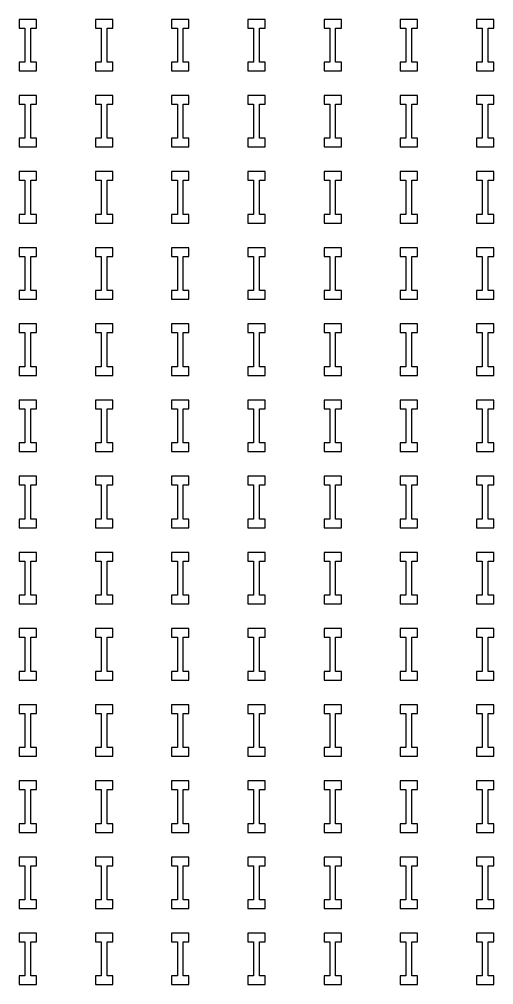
# Model space of a CAD drawing. Header units: inches. Extents: x 0 to 94.5, y 0 to 82.7.
# Drawn here: x 6.67 to 11.86, y 30.52 to 41.1 of the extents above; entities that cross this region are included whole.
import ezdxf

# ---------------------------------------------------------------- set-up
doc = ezdxf.new("R2010")
doc.units = ezdxf.units.IN

msp = doc.modelspace()

# ---------------------------------------------------------------- linework, layer by layer
for p, q in [((6.855, 41.096), (6.666, 41.096)), ((6.666, 41.096), (6.666, 41.001)), ((6.855, 41.001), (6.855, 41.096)), ((7.69, 41.096), (7.501, 41.096)), ((7.501, 41.096), (7.501, 41.001)), ((7.69, 41.001), (7.69, 41.096)), ((8.524, 41.096), (8.335, 41.096)), ((8.335, 41.096), (8.335, 41.001)), ((8.524, 41.001), (8.524, 41.096)), ((9.359, 41.096), (9.17, 41.096)), ((9.17, 41.096), (9.17, 41.001)), ((9.359, 41.001), (9.359, 41.096)), ((10.194, 41.096), (10.005, 41.096)), ((10.005, 41.096), (10.005, 41.001)), ((10.194, 41.001), (10.194, 41.096)), ((11.028, 41.096), (10.839, 41.096)), ((10.839, 41.096), (10.839, 41.001)), ((11.028, 41.001), (11.028, 41.096)), ((11.863, 41.096), (11.674, 41.096)), ((11.674, 41.096), (11.674, 41.001)), ((11.863, 41.001), (11.863, 41.096)), ((6.666, 41.001), (6.728, 41.001)), ((6.728, 41.001), (6.728, 40.628)), ((6.792, 41.001), (6.855, 41.001)), ((6.792, 40.628), (6.792, 41.001)), ((7.501, 41.001), (7.563, 41.001)), ((7.563, 41.001), (7.563, 40.628)), ((7.627, 41.001), (7.69, 41.001)), ((7.627, 40.628), (7.627, 41.001)), ((8.335, 41.001), (8.398, 41.001)), ((8.398, 41.001), (8.398, 40.628)), ((8.462, 41.001), (8.524, 41.001)), ((8.462, 40.628), (8.462, 41.001)), ((9.17, 41.001), (9.233, 41.001)), ((9.233, 41.001), (9.233, 40.628)), ((9.297, 41.001), (9.359, 41.001)), ((9.297, 40.628), (9.297, 41.001)), ((10.005, 41.001), (10.067, 41.001)), ((10.067, 41.001), (10.067, 40.628)), ((10.131, 41.001), (10.194, 41.001)), ((10.131, 40.628), (10.131, 41.001)), ((10.839, 41.001), (10.902, 41.001)), ((10.902, 41.001), (10.902, 40.628)), ((10.966, 41.001), (11.028, 41.001)), ((10.966, 40.628), (10.966, 41.001)), ((11.674, 41.001), (11.737, 41.001)), ((11.737, 41.001), (11.737, 40.628)), ((11.801, 41.001), (11.863, 41.001)), ((11.801, 40.628), (11.801, 41.001)), ((6.728, 40.628), (6.666, 40.628)), ((6.666, 40.628), (6.666, 40.532)), ((6.666, 40.532), (6.855, 40.532)), ((6.855, 40.628), (6.792, 40.628)), ((6.855, 40.532), (6.855, 40.628)), ((7.563, 40.628), (7.501, 40.628)), ((7.501, 40.628), (7.501, 40.532)), ((7.501, 40.532), (7.69, 40.532)), ((7.69, 40.628), (7.627, 40.628)), ((7.69, 40.532), (7.69, 40.628)), ((8.398, 40.628), (8.335, 40.628)), ((8.335, 40.628), (8.335, 40.532)), ((8.335, 40.532), (8.524, 40.532)), ((8.524, 40.628), (8.462, 40.628)), ((8.524, 40.532), (8.524, 40.628)), ((9.233, 40.628), (9.17, 40.628)), ((9.17, 40.628), (9.17, 40.532)), ((9.17, 40.532), (9.359, 40.532)), ((9.359, 40.628), (9.297, 40.628)), ((9.359, 40.532), (9.359, 40.628)), ((10.067, 40.628), (10.005, 40.628)), ((10.005, 40.628), (10.005, 40.532)), ((10.005, 40.532), (10.194, 40.532)), ((10.194, 40.628), (10.131, 40.628)), ((10.194, 40.532), (10.194, 40.628)), ((10.902, 40.628), (10.839, 40.628)), ((10.839, 40.628), (10.839, 40.532)), ((10.839, 40.532), (11.028, 40.532)), ((11.028, 40.628), (10.966, 40.628)), ((11.028, 40.532), (11.028, 40.628)), ((11.737, 40.628), (11.674, 40.628)), ((11.674, 40.628), (11.674, 40.532)), ((11.674, 40.532), (11.863, 40.532)), ((11.863, 40.628), (11.801, 40.628)), ((11.863, 40.532), (11.863, 40.628)), ((6.855, 40.262), (6.666, 40.262)), ((6.666, 40.262), (6.666, 40.166)), ((6.855, 40.166), (6.855, 40.262)), ((7.69, 40.262), (7.501, 40.262)), ((7.501, 40.262), (7.501, 40.166)), ((7.69, 40.166), (7.69, 40.262)), ((8.524, 40.262), (8.335, 40.262)), ((8.335, 40.262), (8.335, 40.166)), ((8.524, 40.166), (8.524, 40.262)), ((9.359, 40.262), (9.17, 40.262)), ((9.17, 40.262), (9.17, 40.166)), ((9.359, 40.166), (9.359, 40.262)), ((10.194, 40.262), (10.005, 40.262)), ((10.005, 40.262), (10.005, 40.166)), ((10.194, 40.166), (10.194, 40.262)), ((11.028, 40.262), (10.839, 40.262)), ((10.839, 40.262), (10.839, 40.166)), ((11.028, 40.166), (11.028, 40.262)), ((11.863, 40.262), (11.674, 40.262)), ((11.674, 40.262), (11.674, 40.166)), ((11.863, 40.166), (11.863, 40.262)), ((6.666, 40.166), (6.728, 40.166)), ((6.728, 40.166), (6.728, 39.793)), ((6.792, 40.166), (6.855, 40.166)), ((6.792, 39.793), (6.792, 40.166)), ((7.501, 40.166), (7.563, 40.166)), ((7.563, 40.166), (7.563, 39.793)), ((7.627, 40.166), (7.69, 40.166)), ((7.627, 39.793), (7.627, 40.166)), ((8.335, 40.166), (8.398, 40.166)), ((8.398, 40.166), (8.398, 39.793)), ((8.462, 40.166), (8.524, 40.166)), ((8.462, 39.793), (8.462, 40.166)), ((9.17, 40.166), (9.233, 40.166)), ((9.233, 40.166), (9.233, 39.793)), ((9.297, 40.166), (9.359, 40.166)), ((9.297, 39.793), (9.297, 40.166)), ((10.005, 40.166), (10.067, 40.166)), ((10.067, 40.166), (10.067, 39.793)), ((10.131, 40.166), (10.194, 40.166)), ((10.131, 39.793), (10.131, 40.166)), ((10.839, 40.166), (10.902, 40.166)), ((10.902, 40.166), (10.902, 39.793)), ((10.966, 40.166), (11.028, 40.166)), ((10.966, 39.793), (10.966, 40.166)), ((11.674, 40.166), (11.737, 40.166)), ((11.737, 40.166), (11.737, 39.793)), ((11.801, 40.166), (11.863, 40.166)), ((11.801, 39.793), (11.801, 40.166)), ((6.728, 39.793), (6.666, 39.793)), ((6.666, 39.793), (6.666, 39.698)), ((6.855, 39.793), (6.792, 39.793)), ((6.855, 39.698), (6.855, 39.793)), ((7.563, 39.793), (7.501, 39.793)), ((7.501, 39.793), (7.501, 39.698)), ((7.69, 39.793), (7.627, 39.793)), ((7.69, 39.698), (7.69, 39.793)), ((8.398, 39.793), (8.335, 39.793)), ((8.335, 39.793), (8.335, 39.698)), ((8.524, 39.793), (8.462, 39.793)), ((8.524, 39.698), (8.524, 39.793)), ((9.233, 39.793), (9.17, 39.793)), ((9.17, 39.793), (9.17, 39.698)), ((9.359, 39.793), (9.297, 39.793)), ((9.359, 39.698), (9.359, 39.793)), ((10.067, 39.793), (10.005, 39.793)), ((10.005, 39.793), (10.005, 39.698)), ((10.194, 39.793), (10.131, 39.793)), ((10.194, 39.698), (10.194, 39.793)), ((10.902, 39.793), (10.839, 39.793)), ((10.839, 39.793), (10.839, 39.698)), ((11.028, 39.793), (10.966, 39.793)), ((11.028, 39.698), (11.028, 39.793)), ((11.737, 39.793), (11.674, 39.793)), ((11.674, 39.793), (11.674, 39.698)), ((11.863, 39.793), (11.801, 39.793)), ((11.863, 39.698), (11.863, 39.793)), ((6.666, 39.698), (6.855, 39.698)), ((7.501, 39.698), (7.69, 39.698)), ((8.335, 39.698), (8.524, 39.698)), ((9.17, 39.698), (9.359, 39.698)), ((10.005, 39.698), (10.194, 39.698)), ((10.839, 39.698), (11.028, 39.698)), ((11.674, 39.698), (11.863, 39.698)), ((6.855, 39.427), (6.666, 39.427)), ((6.666, 39.427), (6.666, 39.332)), ((6.855, 39.332), (6.855, 39.427)), ((7.69, 39.427), (7.501, 39.427)), ((7.501, 39.427), (7.501, 39.332)), ((7.69, 39.332), (7.69, 39.427)), ((8.524, 39.427), (8.335, 39.427)), ((8.335, 39.427), (8.335, 39.332)), ((8.524, 39.332), (8.524, 39.427)), ((9.359, 39.427), (9.17, 39.427)), ((9.17, 39.427), (9.17, 39.332)), ((9.359, 39.332), (9.359, 39.427)), ((10.194, 39.427), (10.005, 39.427)), ((10.005, 39.427), (10.005, 39.332)), ((10.194, 39.332), (10.194, 39.427)), ((11.028, 39.427), (10.839, 39.427)), ((10.839, 39.427), (10.839, 39.332)), ((11.028, 39.332), (11.028, 39.427)), ((11.863, 39.427), (11.674, 39.427)), ((11.674, 39.427), (11.674, 39.332)), ((11.863, 39.332), (11.863, 39.427)), ((6.666, 39.332), (6.728, 39.332)), ((6.728, 39.332), (6.728, 38.958)), ((6.792, 39.332), (6.855, 39.332)), ((6.792, 38.958), (6.792, 39.332)), ((7.501, 39.332), (7.563, 39.332)), ((7.563, 39.332), (7.563, 38.958)), ((7.627, 39.332), (7.69, 39.332)), ((7.627, 38.958), (7.627, 39.332)), ((8.335, 39.332), (8.398, 39.332)), ((8.398, 39.332), (8.398, 38.958)), ((8.462, 39.332), (8.524, 39.332)), ((8.462, 38.958), (8.462, 39.332)), ((9.17, 39.332), (9.233, 39.332)), ((9.233, 39.332), (9.233, 38.958)), ((9.297, 39.332), (9.359, 39.332)), ((9.297, 38.958), (9.297, 39.332)), ((10.005, 39.332), (10.067, 39.332)), ((10.067, 39.332), (10.067, 38.958)), ((10.131, 39.332), (10.194, 39.332)), ((10.131, 38.958), (10.131, 39.332)), ((10.839, 39.332), (10.902, 39.332)), ((10.902, 39.332), (10.902, 38.958)), ((10.966, 39.332), (11.028, 39.332)), ((10.966, 38.958), (10.966, 39.332)), ((11.674, 39.332), (11.737, 39.332)), ((11.737, 39.332), (11.737, 38.958)), ((11.801, 39.332), (11.863, 39.332)), ((11.801, 38.958), (11.801, 39.332)), ((6.728, 38.958), (6.666, 38.958)), ((6.666, 38.958), (6.666, 38.863)), ((6.855, 38.958), (6.792, 38.958)), ((6.855, 38.863), (6.855, 38.958)), ((7.563, 38.958), (7.501, 38.958)), ((7.501, 38.958), (7.501, 38.863)), ((7.69, 38.958), (7.627, 38.958)), ((7.69, 38.863), (7.69, 38.958)), ((8.398, 38.958), (8.335, 38.958)), ((8.335, 38.958), (8.335, 38.863)), ((8.524, 38.958), (8.462, 38.958)), ((8.524, 38.863), (8.524, 38.958)), ((9.233, 38.958), (9.17, 38.958)), ((9.17, 38.958), (9.17, 38.863)), ((9.359, 38.958), (9.297, 38.958)), ((9.359, 38.863), (9.359, 38.958)), ((10.067, 38.958), (10.005, 38.958)), ((10.005, 38.958), (10.005, 38.863)), ((10.194, 38.958), (10.131, 38.958)), ((10.194, 38.863), (10.194, 38.958)), ((10.902, 38.958), (10.839, 38.958)), ((10.839, 38.958), (10.839, 38.863)), ((11.028, 38.958), (10.966, 38.958)), ((11.028, 38.863), (11.028, 38.958)), ((11.737, 38.958), (11.674, 38.958)), ((11.674, 38.958), (11.674, 38.863)), ((11.863, 38.958), (11.801, 38.958)), ((11.863, 38.863), (11.863, 38.958)), ((6.666, 38.863), (6.855, 38.863)), ((7.501, 38.863), (7.69, 38.863)), ((8.335, 38.863), (8.524, 38.863)), ((9.17, 38.863), (9.359, 38.863)), ((10.005, 38.863), (10.194, 38.863)), ((10.839, 38.863), (11.028, 38.863)), ((11.674, 38.863), (11.863, 38.863)), ((6.855, 38.592), (6.666, 38.592)), ((6.666, 38.592), (6.666, 38.497)), ((6.855, 38.497), (6.855, 38.592)), ((7.69, 38.592), (7.501, 38.592)), ((7.501, 38.592), (7.501, 38.497)), ((7.69, 38.497), (7.69, 38.592)), ((8.524, 38.592), (8.335, 38.592)), ((8.335, 38.592), (8.335, 38.497)), ((8.524, 38.497), (8.524, 38.592)), ((9.359, 38.592), (9.17, 38.592)), ((9.17, 38.592), (9.17, 38.497)), ((9.359, 38.497), (9.359, 38.592)), ((10.194, 38.592), (10.005, 38.592)), ((10.005, 38.592), (10.005, 38.497)), ((10.194, 38.497), (10.194, 38.592)), ((11.028, 38.592), (10.839, 38.592)), ((10.839, 38.592), (10.839, 38.497)), ((11.028, 38.497), (11.028, 38.592)), ((11.863, 38.592), (11.674, 38.592)), ((11.674, 38.592), (11.674, 38.497)), ((11.863, 38.497), (11.863, 38.592)), ((6.666, 38.497), (6.728, 38.497)), ((6.728, 38.497), (6.728, 38.123)), ((6.792, 38.497), (6.855, 38.497)), ((6.792, 38.123), (6.792, 38.497)), ((7.501, 38.497), (7.563, 38.497)), ((7.563, 38.497), (7.563, 38.123)), ((7.627, 38.497), (7.69, 38.497)), ((7.627, 38.123), (7.627, 38.497)), ((8.335, 38.497), (8.398, 38.497)), ((8.398, 38.497), (8.398, 38.123)), ((8.462, 38.497), (8.524, 38.497)), ((8.462, 38.123), (8.462, 38.497)), ((9.17, 38.497), (9.233, 38.497)), ((9.233, 38.497), (9.233, 38.123)), ((9.297, 38.497), (9.359, 38.497)), ((9.297, 38.123), (9.297, 38.497)), ((10.005, 38.497), (10.067, 38.497)), ((10.067, 38.497), (10.067, 38.123)), ((10.131, 38.497), (10.194, 38.497)), ((10.131, 38.123), (10.131, 38.497)), ((10.839, 38.497), (10.902, 38.497)), ((10.902, 38.497), (10.902, 38.123)), ((10.966, 38.497), (11.028, 38.497)), ((10.966, 38.123), (10.966, 38.497)), ((11.674, 38.497), (11.737, 38.497)), ((11.737, 38.497), (11.737, 38.123)), ((11.801, 38.497), (11.863, 38.497)), ((11.801, 38.123), (11.801, 38.497)), ((6.728, 38.123), (6.666, 38.123)), ((6.666, 38.123), (6.666, 38.028)), ((6.855, 38.123), (6.792, 38.123)), ((6.855, 38.028), (6.855, 38.123)), ((7.563, 38.123), (7.501, 38.123)), ((7.501, 38.123), (7.501, 38.028)), ((7.69, 38.123), (7.627, 38.123)), ((7.69, 38.028), (7.69, 38.123)), ((8.398, 38.123), (8.335, 38.123)), ((8.335, 38.123), (8.335, 38.028)), ((8.524, 38.123), (8.462, 38.123)), ((8.524, 38.028), (8.524, 38.123)), ((9.233, 38.123), (9.17, 38.123)), ((9.17, 38.123), (9.17, 38.028)), ((9.359, 38.123), (9.297, 38.123)), ((9.359, 38.028), (9.359, 38.123)), ((10.067, 38.123), (10.005, 38.123)), ((10.005, 38.123), (10.005, 38.028)), ((10.194, 38.123), (10.131, 38.123)), ((10.194, 38.028), (10.194, 38.123)), ((10.902, 38.123), (10.839, 38.123)), ((10.839, 38.123), (10.839, 38.028)), ((11.028, 38.123), (10.966, 38.123)), ((11.028, 38.028), (11.028, 38.123)), ((11.737, 38.123), (11.674, 38.123)), ((11.674, 38.123), (11.674, 38.028)), ((11.863, 38.123), (11.801, 38.123)), ((11.863, 38.028), (11.863, 38.123)), ((6.666, 38.028), (6.855, 38.028)), ((7.501, 38.028), (7.69, 38.028)), ((8.335, 38.028), (8.524, 38.028)), ((9.17, 38.028), (9.359, 38.028)), ((10.005, 38.028), (10.194, 38.028)), ((10.839, 38.028), (11.028, 38.028)), ((11.674, 38.028), (11.863, 38.028)), ((6.855, 37.757), (6.666, 37.757)), ((6.666, 37.757), (6.666, 37.662)), ((6.855, 37.662), (6.855, 37.757)), ((7.69, 37.757), (7.501, 37.757)), ((7.501, 37.757), (7.501, 37.662)), ((7.69, 37.662), (7.69, 37.757)), ((8.524, 37.757), (8.335, 37.757)), ((8.335, 37.757), (8.335, 37.662)), ((8.524, 37.662), (8.524, 37.757)), ((9.359, 37.757), (9.17, 37.757)), ((9.17, 37.757), (9.17, 37.662)), ((9.359, 37.662), (9.359, 37.757)), ((10.194, 37.757), (10.005, 37.757)), ((10.005, 37.757), (10.005, 37.662)), ((10.194, 37.662), (10.194, 37.757)), ((11.028, 37.757), (10.839, 37.757)), ((10.839, 37.757), (10.839, 37.662)), ((11.028, 37.662), (11.028, 37.757)), ((11.863, 37.757), (11.674, 37.757)), ((11.674, 37.757), (11.674, 37.662)), ((11.863, 37.662), (11.863, 37.757)), ((6.666, 37.662), (6.728, 37.662)), ((6.728, 37.662), (6.728, 37.289)), ((6.792, 37.662), (6.855, 37.662)), ((6.792, 37.289), (6.792, 37.662)), ((7.501, 37.662), (7.563, 37.662)), ((7.563, 37.662), (7.563, 37.289)), ((7.627, 37.662), (7.69, 37.662)), ((7.627, 37.289), (7.627, 37.662)), ((8.335, 37.662), (8.398, 37.662)), ((8.398, 37.662), (8.398, 37.289)), ((8.462, 37.662), (8.524, 37.662)), ((8.462, 37.289), (8.462, 37.662)), ((9.17, 37.662), (9.233, 37.662)), ((9.233, 37.662), (9.233, 37.289)), ((9.297, 37.662), (9.359, 37.662)), ((9.297, 37.289), (9.297, 37.662)), ((10.005, 37.662), (10.067, 37.662)), ((10.067, 37.662), (10.067, 37.289)), ((10.131, 37.662), (10.194, 37.662)), ((10.131, 37.289), (10.131, 37.662)), ((10.839, 37.662), (10.902, 37.662)), ((10.902, 37.662), (10.902, 37.289)), ((10.966, 37.662), (11.028, 37.662)), ((10.966, 37.289), (10.966, 37.662)), ((11.674, 37.662), (11.737, 37.662)), ((11.737, 37.662), (11.737, 37.289)), ((11.801, 37.662), (11.863, 37.662)), ((11.801, 37.289), (11.801, 37.662)), ((6.728, 37.289), (6.666, 37.289)), ((6.666, 37.289), (6.666, 37.193)), ((6.855, 37.289), (6.792, 37.289)), ((6.855, 37.193), (6.855, 37.289)), ((7.563, 37.289), (7.501, 37.289)), ((7.501, 37.289), (7.501, 37.193)), ((7.69, 37.289), (7.627, 37.289)), ((7.69, 37.193), (7.69, 37.289)), ((8.398, 37.289), (8.335, 37.289)), ((8.335, 37.289), (8.335, 37.193)), ((8.524, 37.289), (8.462, 37.289)), ((8.524, 37.193), (8.524, 37.289)), ((9.233, 37.289), (9.17, 37.289)), ((9.17, 37.289), (9.17, 37.193)), ((9.359, 37.289), (9.297, 37.289)), ((9.359, 37.193), (9.359, 37.289)), ((10.067, 37.289), (10.005, 37.289)), ((10.005, 37.289), (10.005, 37.193)), ((10.194, 37.289), (10.131, 37.289)), ((10.194, 37.193), (10.194, 37.289)), ((10.902, 37.289), (10.839, 37.289)), ((10.839, 37.289), (10.839, 37.193)), ((11.028, 37.289), (10.966, 37.289)), ((11.028, 37.193), (11.028, 37.289)), ((11.737, 37.289), (11.674, 37.289)), ((11.674, 37.289), (11.674, 37.193)), ((11.863, 37.289), (11.801, 37.289)), ((11.863, 37.193), (11.863, 37.289)), ((6.666, 37.193), (6.855, 37.193)), ((7.501, 37.193), (7.69, 37.193)), ((8.335, 37.193), (8.524, 37.193)), ((9.17, 37.193), (9.359, 37.193)), ((10.005, 37.193), (10.194, 37.193)), ((10.839, 37.193), (11.028, 37.193)), ((11.674, 37.193), (11.863, 37.193)), ((6.855, 36.923), (6.666, 36.923)), ((6.666, 36.923), (6.666, 36.827)), ((6.666, 36.827), (6.728, 36.827)), ((6.728, 36.827), (6.728, 36.454)), ((6.792, 36.827), (6.855, 36.827)), ((6.792, 36.454), (6.792, 36.827)), ((6.855, 36.827), (6.855, 36.923)), ((7.69, 36.923), (7.501, 36.923)), ((7.501, 36.923), (7.501, 36.827)), ((7.501, 36.827), (7.563, 36.827)), ((7.563, 36.827), (7.563, 36.454)), ((7.627, 36.827), (7.69, 36.827)), ((7.627, 36.454), (7.627, 36.827)), ((7.69, 36.827), (7.69, 36.923)), ((8.524, 36.923), (8.335, 36.923)), ((8.335, 36.923), (8.335, 36.827)), ((8.335, 36.827), (8.398, 36.827)), ((8.398, 36.827), (8.398, 36.454)), ((8.462, 36.827), (8.524, 36.827)), ((8.462, 36.454), (8.462, 36.827)), ((8.524, 36.827), (8.524, 36.923)), ((9.359, 36.923), (9.17, 36.923)), ((9.17, 36.923), (9.17, 36.827)), ((9.17, 36.827), (9.233, 36.827)), ((9.233, 36.827), (9.233, 36.454)), ((9.297, 36.827), (9.359, 36.827)), ((9.297, 36.454), (9.297, 36.827)), ((9.359, 36.827), (9.359, 36.923)), ((10.194, 36.923), (10.005, 36.923)), ((10.005, 36.923), (10.005, 36.827)), ((10.005, 36.827), (10.067, 36.827)), ((10.067, 36.827), (10.067, 36.454)), ((10.131, 36.827), (10.194, 36.827)), ((10.131, 36.454), (10.131, 36.827)), ((10.194, 36.827), (10.194, 36.923)), ((11.028, 36.923), (10.839, 36.923)), ((10.839, 36.923), (10.839, 36.827)), ((10.839, 36.827), (10.902, 36.827)), ((10.902, 36.827), (10.902, 36.454)), ((10.966, 36.827), (11.028, 36.827)), ((10.966, 36.454), (10.966, 36.827)), ((11.028, 36.827), (11.028, 36.923)), ((11.863, 36.923), (11.674, 36.923)), ((11.674, 36.923), (11.674, 36.827)), ((11.674, 36.827), (11.737, 36.827)), ((11.737, 36.827), (11.737, 36.454)), ((11.801, 36.827), (11.863, 36.827)), ((11.801, 36.454), (11.801, 36.827)), ((11.863, 36.827), (11.863, 36.923)), ((6.728, 36.454), (6.666, 36.454)), ((6.666, 36.454), (6.666, 36.359)), ((6.855, 36.454), (6.792, 36.454)), ((6.855, 36.359), (6.855, 36.454)), ((7.563, 36.454), (7.501, 36.454)), ((7.501, 36.454), (7.501, 36.359)), ((7.69, 36.454), (7.627, 36.454)), ((7.69, 36.359), (7.69, 36.454)), ((8.398, 36.454), (8.335, 36.454)), ((8.335, 36.454), (8.335, 36.359)), ((8.524, 36.454), (8.462, 36.454)), ((8.524, 36.359), (8.524, 36.454)), ((9.233, 36.454), (9.17, 36.454)), ((9.17, 36.454), (9.17, 36.359)), ((9.359, 36.454), (9.297, 36.454)), ((9.359, 36.359), (9.359, 36.454)), ((10.067, 36.454), (10.005, 36.454)), ((10.005, 36.454), (10.005, 36.359)), ((10.194, 36.454), (10.131, 36.454)), ((10.194, 36.359), (10.194, 36.454)), ((10.902, 36.454), (10.839, 36.454)), ((10.839, 36.454), (10.839, 36.359)), ((11.028, 36.454), (10.966, 36.454)), ((11.028, 36.359), (11.028, 36.454)), ((11.737, 36.454), (11.674, 36.454)), ((11.674, 36.454), (11.674, 36.359)), ((11.863, 36.454), (11.801, 36.454)), ((11.863, 36.359), (11.863, 36.454)), ((6.666, 36.359), (6.855, 36.359)), ((7.501, 36.359), (7.69, 36.359)), ((8.335, 36.359), (8.524, 36.359)), ((9.17, 36.359), (9.359, 36.359)), ((10.005, 36.359), (10.194, 36.359)), ((10.839, 36.359), (11.028, 36.359)), ((11.674, 36.359), (11.863, 36.359)), ((6.855, 36.088), (6.666, 36.088)), ((6.666, 36.088), (6.666, 35.993)), ((6.855, 35.993), (6.855, 36.088)), ((7.69, 36.088), (7.501, 36.088)), ((7.501, 36.088), (7.501, 35.993)), ((7.69, 35.993), (7.69, 36.088)), ((8.524, 36.088), (8.335, 36.088)), ((8.335, 36.088), (8.335, 35.993)), ((8.524, 35.993), (8.524, 36.088)), ((9.359, 36.088), (9.17, 36.088)), ((9.17, 36.088), (9.17, 35.993)), ((9.359, 35.993), (9.359, 36.088)), ((10.194, 36.088), (10.005, 36.088)), ((10.005, 36.088), (10.005, 35.993)), ((10.194, 35.993), (10.194, 36.088)), ((11.028, 36.088), (10.839, 36.088)), ((10.839, 36.088), (10.839, 35.993)), ((11.028, 35.993), (11.028, 36.088)), ((11.863, 36.088), (11.674, 36.088)), ((11.674, 36.088), (11.674, 35.993)), ((11.863, 35.993), (11.863, 36.088)), ((6.666, 35.993), (6.728, 35.993)), ((6.728, 35.993), (6.728, 35.619)), ((6.792, 35.993), (6.855, 35.993)), ((6.792, 35.619), (6.792, 35.993)), ((7.501, 35.993), (7.563, 35.993)), ((7.563, 35.993), (7.563, 35.619)), ((7.627, 35.993), (7.69, 35.993)), ((7.627, 35.619), (7.627, 35.993)), ((8.335, 35.993), (8.398, 35.993)), ((8.398, 35.993), (8.398, 35.619)), ((8.462, 35.993), (8.524, 35.993)), ((8.462, 35.619), (8.462, 35.993)), ((9.17, 35.993), (9.233, 35.993)), ((9.233, 35.993), (9.233, 35.619)), ((9.297, 35.993), (9.359, 35.993)), ((9.297, 35.619), (9.297, 35.993)), ((10.005, 35.993), (10.067, 35.993)), ((10.067, 35.993), (10.067, 35.619)), ((10.131, 35.993), (10.194, 35.993)), ((10.131, 35.619), (10.131, 35.993)), ((10.839, 35.993), (10.902, 35.993)), ((10.902, 35.993), (10.902, 35.619)), ((10.966, 35.993), (11.028, 35.993)), ((10.966, 35.619), (10.966, 35.993)), ((11.674, 35.993), (11.737, 35.993)), ((11.737, 35.993), (11.737, 35.619)), ((11.801, 35.993), (11.863, 35.993)), ((11.801, 35.619), (11.801, 35.993)), ((6.728, 35.619), (6.666, 35.619)), ((6.666, 35.619), (6.666, 35.524)), ((6.855, 35.619), (6.792, 35.619)), ((6.855, 35.524), (6.855, 35.619)), ((7.563, 35.619), (7.501, 35.619)), ((7.501, 35.619), (7.501, 35.524)), ((7.69, 35.619), (7.627, 35.619)), ((7.69, 35.524), (7.69, 35.619)), ((8.398, 35.619), (8.335, 35.619)), ((8.335, 35.619), (8.335, 35.524)), ((8.524, 35.619), (8.462, 35.619)), ((8.524, 35.524), (8.524, 35.619)), ((9.233, 35.619), (9.17, 35.619)), ((9.17, 35.619), (9.17, 35.524)), ((9.359, 35.619), (9.297, 35.619)), ((9.359, 35.524), (9.359, 35.619)), ((10.067, 35.619), (10.005, 35.619)), ((10.005, 35.619), (10.005, 35.524)), ((10.194, 35.619), (10.131, 35.619)), ((10.194, 35.524), (10.194, 35.619)), ((10.902, 35.619), (10.839, 35.619)), ((10.839, 35.619), (10.839, 35.524)), ((11.028, 35.619), (10.966, 35.619)), ((11.028, 35.524), (11.028, 35.619)), ((11.737, 35.619), (11.674, 35.619)), ((11.674, 35.619), (11.674, 35.524)), ((11.863, 35.619), (11.801, 35.619)), ((11.863, 35.524), (11.863, 35.619)), ((6.666, 35.524), (6.855, 35.524)), ((7.501, 35.524), (7.69, 35.524)), ((8.335, 35.524), (8.524, 35.524)), ((9.17, 35.524), (9.359, 35.524)), ((10.005, 35.524), (10.194, 35.524)), ((10.839, 35.524), (11.028, 35.524)), ((11.674, 35.524), (11.863, 35.524)), ((6.855, 35.253), (6.666, 35.253)), ((6.666, 35.253), (6.666, 35.158)), ((6.855, 35.158), (6.855, 35.253)), ((7.69, 35.253), (7.501, 35.253)), ((7.501, 35.253), (7.501, 35.158)), ((7.69, 35.158), (7.69, 35.253)), ((8.524, 35.253), (8.335, 35.253)), ((8.335, 35.253), (8.335, 35.158)), ((8.524, 35.158), (8.524, 35.253)), ((9.359, 35.253), (9.17, 35.253)), ((9.17, 35.253), (9.17, 35.158)), ((9.359, 35.158), (9.359, 35.253)), ((10.194, 35.253), (10.005, 35.253)), ((10.005, 35.253), (10.005, 35.158)), ((10.194, 35.158), (10.194, 35.253)), ((11.028, 35.253), (10.839, 35.253)), ((10.839, 35.253), (10.839, 35.158)), ((11.028, 35.158), (11.028, 35.253)), ((11.863, 35.253), (11.674, 35.253)), ((11.674, 35.253), (11.674, 35.158)), ((11.863, 35.158), (11.863, 35.253)), ((6.666, 35.158), (6.728, 35.158)), ((6.728, 35.158), (6.728, 34.785)), ((6.792, 35.158), (6.855, 35.158)), ((6.792, 34.785), (6.792, 35.158)), ((7.501, 35.158), (7.563, 35.158)), ((7.563, 35.158), (7.563, 34.785)), ((7.627, 35.158), (7.69, 35.158)), ((7.627, 34.785), (7.627, 35.158)), ((8.335, 35.158), (8.398, 35.158)), ((8.398, 35.158), (8.398, 34.785)), ((8.462, 35.158), (8.524, 35.158)), ((8.462, 34.785), (8.462, 35.158)), ((9.17, 35.158), (9.233, 35.158)), ((9.233, 35.158), (9.233, 34.785)), ((9.297, 35.158), (9.359, 35.158)), ((9.297, 34.785), (9.297, 35.158)), ((10.005, 35.158), (10.067, 35.158)), ((10.067, 35.158), (10.067, 34.785)), ((10.131, 35.158), (10.194, 35.158)), ((10.131, 34.785), (10.131, 35.158)), ((10.839, 35.158), (10.902, 35.158)), ((10.902, 35.158), (10.902, 34.785)), ((10.966, 35.158), (11.028, 35.158)), ((10.966, 34.785), (10.966, 35.158)), ((11.674, 35.158), (11.737, 35.158)), ((11.737, 35.158), (11.737, 34.785)), ((11.801, 35.158), (11.863, 35.158)), ((11.801, 34.785), (11.801, 35.158)), ((6.728, 34.785), (6.666, 34.785)), ((6.666, 34.785), (6.666, 34.689)), ((6.855, 34.785), (6.792, 34.785)), ((6.855, 34.689), (6.855, 34.785)), ((7.563, 34.785), (7.501, 34.785)), ((7.501, 34.785), (7.501, 34.689)), ((7.69, 34.785), (7.627, 34.785)), ((7.69, 34.689), (7.69, 34.785)), ((8.398, 34.785), (8.335, 34.785)), ((8.335, 34.785), (8.335, 34.689)), ((8.524, 34.785), (8.462, 34.785)), ((8.524, 34.689), (8.524, 34.785)), ((9.233, 34.785), (9.17, 34.785)), ((9.17, 34.785), (9.17, 34.689)), ((9.359, 34.785), (9.297, 34.785)), ((9.359, 34.689), (9.359, 34.785)), ((10.067, 34.785), (10.005, 34.785)), ((10.005, 34.785), (10.005, 34.689)), ((10.194, 34.785), (10.131, 34.785)), ((10.194, 34.689), (10.194, 34.785)), ((10.902, 34.785), (10.839, 34.785)), ((10.839, 34.785), (10.839, 34.689)), ((11.028, 34.785), (10.966, 34.785)), ((11.028, 34.689), (11.028, 34.785)), ((11.737, 34.785), (11.674, 34.785)), ((11.674, 34.785), (11.674, 34.689)), ((11.863, 34.785), (11.801, 34.785)), ((11.863, 34.689), (11.863, 34.785)), ((6.666, 34.689), (6.855, 34.689)), ((7.501, 34.689), (7.69, 34.689)), ((8.335, 34.689), (8.524, 34.689)), ((9.17, 34.689), (9.359, 34.689)), ((10.005, 34.689), (10.194, 34.689)), ((10.839, 34.689), (11.028, 34.689)), ((11.674, 34.689), (11.863, 34.689)), ((6.855, 34.419), (6.666, 34.419)), ((6.666, 34.419), (6.666, 34.323)), ((6.855, 34.323), (6.855, 34.419)), ((7.69, 34.419), (7.501, 34.419)), ((7.501, 34.419), (7.501, 34.323)), ((7.69, 34.323), (7.69, 34.419)), ((8.524, 34.419), (8.335, 34.419)), ((8.335, 34.419), (8.335, 34.323)), ((8.524, 34.323), (8.524, 34.419)), ((9.359, 34.419), (9.17, 34.419)), ((9.17, 34.419), (9.17, 34.323)), ((9.359, 34.323), (9.359, 34.419)), ((10.194, 34.419), (10.005, 34.419)), ((10.005, 34.419), (10.005, 34.323)), ((10.194, 34.323), (10.194, 34.419)), ((11.028, 34.419), (10.839, 34.419)), ((10.839, 34.419), (10.839, 34.323)), ((11.028, 34.323), (11.028, 34.419)), ((11.863, 34.419), (11.674, 34.419)), ((11.674, 34.419), (11.674, 34.323)), ((11.863, 34.323), (11.863, 34.419)), ((6.666, 34.323), (6.728, 34.323)), ((6.728, 34.323), (6.728, 33.95)), ((6.792, 34.323), (6.855, 34.323)), ((6.792, 33.95), (6.792, 34.323)), ((7.501, 34.323), (7.563, 34.323)), ((7.563, 34.323), (7.563, 33.95)), ((7.627, 34.323), (7.69, 34.323)), ((7.627, 33.95), (7.627, 34.323)), ((8.335, 34.323), (8.398, 34.323)), ((8.398, 34.323), (8.398, 33.95)), ((8.462, 34.323), (8.524, 34.323)), ((8.462, 33.95), (8.462, 34.323)), ((9.17, 34.323), (9.233, 34.323)), ((9.233, 34.323), (9.233, 33.95)), ((9.297, 34.323), (9.359, 34.323)), ((9.297, 33.95), (9.297, 34.323)), ((10.005, 34.323), (10.067, 34.323)), ((10.067, 34.323), (10.067, 33.95)), ((10.131, 34.323), (10.194, 34.323)), ((10.131, 33.95), (10.131, 34.323)), ((10.839, 34.323), (10.902, 34.323)), ((10.902, 34.323), (10.902, 33.95)), ((10.966, 34.323), (11.028, 34.323)), ((10.966, 33.95), (10.966, 34.323)), ((11.674, 34.323), (11.737, 34.323)), ((11.737, 34.323), (11.737, 33.95)), ((11.801, 34.323), (11.863, 34.323)), ((11.801, 33.95), (11.801, 34.323)), ((6.728, 33.95), (6.666, 33.95)), ((6.666, 33.95), (6.666, 33.855)), ((6.855, 33.95), (6.792, 33.95)), ((6.855, 33.855), (6.855, 33.95)), ((7.563, 33.95), (7.501, 33.95)), ((7.501, 33.95), (7.501, 33.855)), ((7.69, 33.95), (7.627, 33.95)), ((7.69, 33.855), (7.69, 33.95)), ((8.398, 33.95), (8.335, 33.95)), ((8.335, 33.95), (8.335, 33.855)), ((8.524, 33.95), (8.462, 33.95)), ((8.524, 33.855), (8.524, 33.95)), ((9.233, 33.95), (9.17, 33.95)), ((9.17, 33.95), (9.17, 33.855)), ((9.359, 33.95), (9.297, 33.95)), ((9.359, 33.855), (9.359, 33.95)), ((10.067, 33.95), (10.005, 33.95)), ((10.005, 33.95), (10.005, 33.855)), ((10.194, 33.95), (10.131, 33.95)), ((10.194, 33.855), (10.194, 33.95)), ((10.902, 33.95), (10.839, 33.95)), ((10.839, 33.95), (10.839, 33.855)), ((11.028, 33.95), (10.966, 33.95)), ((11.028, 33.855), (11.028, 33.95)), ((11.737, 33.95), (11.674, 33.95)), ((11.674, 33.95), (11.674, 33.855)), ((11.863, 33.95), (11.801, 33.95)), ((11.863, 33.855), (11.863, 33.95)), ((6.666, 33.855), (6.855, 33.855)), ((7.501, 33.855), (7.69, 33.855)), ((8.335, 33.855), (8.524, 33.855)), ((9.17, 33.855), (9.359, 33.855)), ((10.005, 33.855), (10.194, 33.855)), ((10.839, 33.855), (11.028, 33.855)), ((11.674, 33.855), (11.863, 33.855)), ((6.855, 33.584), (6.666, 33.584)), ((6.666, 33.584), (6.666, 33.489)), ((6.855, 33.489), (6.855, 33.584)), ((7.69, 33.584), (7.501, 33.584)), ((7.501, 33.584), (7.501, 33.489)), ((7.69, 33.489), (7.69, 33.584)), ((8.524, 33.584), (8.335, 33.584)), ((8.335, 33.584), (8.335, 33.489)), ((8.524, 33.489), (8.524, 33.584)), ((9.359, 33.584), (9.17, 33.584)), ((9.17, 33.584), (9.17, 33.489)), ((9.359, 33.489), (9.359, 33.584)), ((10.194, 33.584), (10.005, 33.584)), ((10.005, 33.584), (10.005, 33.489)), ((10.194, 33.489), (10.194, 33.584)), ((11.028, 33.584), (10.839, 33.584)), ((10.839, 33.584), (10.839, 33.489)), ((11.028, 33.489), (11.028, 33.584)), ((11.863, 33.584), (11.674, 33.584)), ((11.674, 33.584), (11.674, 33.489)), ((11.863, 33.489), (11.863, 33.584)), ((6.666, 33.489), (6.728, 33.489)), ((6.728, 33.489), (6.728, 33.115)), ((6.792, 33.489), (6.855, 33.489)), ((6.792, 33.115), (6.792, 33.489)), ((7.501, 33.489), (7.563, 33.489)), ((7.563, 33.489), (7.563, 33.115)), ((7.627, 33.489), (7.69, 33.489)), ((7.627, 33.115), (7.627, 33.489)), ((8.335, 33.489), (8.398, 33.489)), ((8.398, 33.489), (8.398, 33.115)), ((8.462, 33.489), (8.524, 33.489)), ((8.462, 33.115), (8.462, 33.489)), ((9.17, 33.489), (9.233, 33.489)), ((9.233, 33.489), (9.233, 33.115)), ((9.297, 33.489), (9.359, 33.489)), ((9.297, 33.115), (9.297, 33.489)), ((10.005, 33.489), (10.067, 33.489)), ((10.067, 33.489), (10.067, 33.115)), ((10.131, 33.489), (10.194, 33.489)), ((10.131, 33.115), (10.131, 33.489)), ((10.839, 33.489), (10.902, 33.489)), ((10.902, 33.489), (10.902, 33.115)), ((10.966, 33.489), (11.028, 33.489)), ((10.966, 33.115), (10.966, 33.489)), ((11.674, 33.489), (11.737, 33.489)), ((11.737, 33.489), (11.737, 33.115)), ((11.801, 33.489), (11.863, 33.489)), ((11.801, 33.115), (11.801, 33.489)), ((6.728, 33.115), (6.666, 33.115)), ((6.666, 33.115), (6.666, 33.02)), ((6.666, 33.02), (6.855, 33.02)), ((6.855, 33.115), (6.792, 33.115)), ((6.855, 33.02), (6.855, 33.115)), ((7.563, 33.115), (7.501, 33.115)), ((7.501, 33.115), (7.501, 33.02)), ((7.501, 33.02), (7.69, 33.02)), ((7.69, 33.115), (7.627, 33.115)), ((7.69, 33.02), (7.69, 33.115)), ((8.398, 33.115), (8.335, 33.115)), ((8.335, 33.115), (8.335, 33.02)), ((8.335, 33.02), (8.524, 33.02)), ((8.524, 33.115), (8.462, 33.115)), ((8.524, 33.02), (8.524, 33.115)), ((9.233, 33.115), (9.17, 33.115)), ((9.17, 33.115), (9.17, 33.02)), ((9.17, 33.02), (9.359, 33.02)), ((9.359, 33.115), (9.297, 33.115)), ((9.359, 33.02), (9.359, 33.115)), ((10.067, 33.115), (10.005, 33.115)), ((10.005, 33.115), (10.005, 33.02)), ((10.005, 33.02), (10.194, 33.02)), ((10.194, 33.115), (10.131, 33.115)), ((10.194, 33.02), (10.194, 33.115)), ((10.902, 33.115), (10.839, 33.115)), ((10.839, 33.115), (10.839, 33.02)), ((10.839, 33.02), (11.028, 33.02)), ((11.028, 33.115), (10.966, 33.115)), ((11.028, 33.02), (11.028, 33.115)), ((11.737, 33.115), (11.674, 33.115)), ((11.674, 33.115), (11.674, 33.02)), ((11.674, 33.02), (11.863, 33.02)), ((11.863, 33.115), (11.801, 33.115)), ((11.863, 33.02), (11.863, 33.115)), ((6.855, 32.749), (6.666, 32.749)), ((6.666, 32.749), (6.666, 32.654)), ((6.855, 32.654), (6.855, 32.749)), ((7.69, 32.749), (7.501, 32.749)), ((7.501, 32.749), (7.501, 32.654)), ((7.69, 32.654), (7.69, 32.749)), ((8.524, 32.749), (8.335, 32.749)), ((8.335, 32.749), (8.335, 32.654)), ((8.524, 32.654), (8.524, 32.749)), ((9.359, 32.749), (9.17, 32.749)), ((9.17, 32.749), (9.17, 32.654)), ((9.359, 32.654), (9.359, 32.749)), ((10.194, 32.749), (10.005, 32.749)), ((10.005, 32.749), (10.005, 32.654)), ((10.194, 32.654), (10.194, 32.749)), ((11.028, 32.749), (10.839, 32.749)), ((10.839, 32.749), (10.839, 32.654)), ((11.028, 32.654), (11.028, 32.749)), ((11.863, 32.749), (11.674, 32.749)), ((11.674, 32.749), (11.674, 32.654)), ((11.863, 32.654), (11.863, 32.749)), ((6.666, 32.654), (6.728, 32.654)), ((6.728, 32.654), (6.728, 32.28)), ((6.792, 32.654), (6.855, 32.654)), ((6.792, 32.28), (6.792, 32.654)), ((7.501, 32.654), (7.563, 32.654)), ((7.563, 32.654), (7.563, 32.28)), ((7.627, 32.654), (7.69, 32.654)), ((7.627, 32.28), (7.627, 32.654)), ((8.335, 32.654), (8.398, 32.654)), ((8.398, 32.654), (8.398, 32.28)), ((8.462, 32.654), (8.524, 32.654)), ((8.462, 32.28), (8.462, 32.654)), ((9.17, 32.654), (9.233, 32.654)), ((9.233, 32.654), (9.233, 32.28)), ((9.297, 32.654), (9.359, 32.654)), ((9.297, 32.28), (9.297, 32.654)), ((10.005, 32.654), (10.067, 32.654)), ((10.067, 32.654), (10.067, 32.28)), ((10.131, 32.654), (10.194, 32.654)), ((10.131, 32.28), (10.131, 32.654)), ((10.839, 32.654), (10.902, 32.654)), ((10.902, 32.654), (10.902, 32.28)), ((10.966, 32.654), (11.028, 32.654)), ((10.966, 32.28), (10.966, 32.654)), ((11.674, 32.654), (11.737, 32.654)), ((11.737, 32.654), (11.737, 32.28)), ((11.801, 32.654), (11.863, 32.654)), ((11.801, 32.28), (11.801, 32.654)), ((6.728, 32.28), (6.666, 32.28)), ((6.666, 32.28), (6.666, 32.185)), ((6.855, 32.28), (6.792, 32.28)), ((6.855, 32.185), (6.855, 32.28)), ((7.563, 32.28), (7.501, 32.28)), ((7.501, 32.28), (7.501, 32.185)), ((7.69, 32.28), (7.627, 32.28)), ((7.69, 32.185), (7.69, 32.28)), ((8.398, 32.28), (8.335, 32.28)), ((8.335, 32.28), (8.335, 32.185)), ((8.524, 32.28), (8.462, 32.28)), ((8.524, 32.185), (8.524, 32.28)), ((9.233, 32.28), (9.17, 32.28)), ((9.17, 32.28), (9.17, 32.185)), ((9.359, 32.28), (9.297, 32.28)), ((9.359, 32.185), (9.359, 32.28)), ((10.067, 32.28), (10.005, 32.28)), ((10.005, 32.28), (10.005, 32.185)), ((10.194, 32.28), (10.131, 32.28)), ((10.194, 32.185), (10.194, 32.28)), ((10.902, 32.28), (10.839, 32.28)), ((10.839, 32.28), (10.839, 32.185)), ((11.028, 32.28), (10.966, 32.28)), ((11.028, 32.185), (11.028, 32.28)), ((11.737, 32.28), (11.674, 32.28)), ((11.674, 32.28), (11.674, 32.185)), ((11.863, 32.28), (11.801, 32.28)), ((11.863, 32.185), (11.863, 32.28)), ((6.666, 32.185), (6.855, 32.185)), ((7.501, 32.185), (7.69, 32.185)), ((8.335, 32.185), (8.524, 32.185)), ((9.17, 32.185), (9.359, 32.185)), ((10.005, 32.185), (10.194, 32.185)), ((10.839, 32.185), (11.028, 32.185)), ((11.674, 32.185), (11.863, 32.185)), ((6.855, 31.914), (6.666, 31.914)), ((6.666, 31.914), (6.666, 31.819)), ((6.855, 31.819), (6.855, 31.914)), ((7.69, 31.914), (7.501, 31.914)), ((7.501, 31.914), (7.501, 31.819)), ((7.69, 31.819), (7.69, 31.914)), ((8.524, 31.914), (8.335, 31.914)), ((8.335, 31.914), (8.335, 31.819)), ((8.524, 31.819), (8.524, 31.914)), ((9.359, 31.914), (9.17, 31.914)), ((9.17, 31.914), (9.17, 31.819)), ((9.359, 31.819), (9.359, 31.914)), ((10.194, 31.914), (10.005, 31.914)), ((10.005, 31.914), (10.005, 31.819)), ((10.194, 31.819), (10.194, 31.914)), ((11.028, 31.914), (10.839, 31.914)), ((10.839, 31.914), (10.839, 31.819)), ((11.028, 31.819), (11.028, 31.914)), ((11.863, 31.914), (11.674, 31.914)), ((11.674, 31.914), (11.674, 31.819)), ((11.863, 31.819), (11.863, 31.914)), ((6.666, 31.819), (6.728, 31.819)), ((6.728, 31.819), (6.728, 31.446)), ((6.792, 31.819), (6.855, 31.819)), ((6.792, 31.446), (6.792, 31.819)), ((7.501, 31.819), (7.563, 31.819)), ((7.563, 31.819), (7.563, 31.446)), ((7.627, 31.819), (7.69, 31.819)), ((7.627, 31.446), (7.627, 31.819)), ((8.335, 31.819), (8.398, 31.819)), ((8.398, 31.819), (8.398, 31.446)), ((8.462, 31.819), (8.524, 31.819)), ((8.462, 31.446), (8.462, 31.819)), ((9.17, 31.819), (9.233, 31.819)), ((9.233, 31.819), (9.233, 31.446)), ((9.297, 31.819), (9.359, 31.819)), ((9.297, 31.446), (9.297, 31.819)), ((10.005, 31.819), (10.067, 31.819)), ((10.067, 31.819), (10.067, 31.446)), ((10.131, 31.819), (10.194, 31.819)), ((10.131, 31.446), (10.131, 31.819)), ((10.839, 31.819), (10.902, 31.819)), ((10.902, 31.819), (10.902, 31.446)), ((10.966, 31.819), (11.028, 31.819)), ((10.966, 31.446), (10.966, 31.819)), ((11.674, 31.819), (11.737, 31.819)), ((11.737, 31.819), (11.737, 31.446)), ((11.801, 31.819), (11.863, 31.819)), ((11.801, 31.446), (11.801, 31.819)), ((6.728, 31.446), (6.666, 31.446)), ((6.666, 31.446), (6.666, 31.35)), ((6.855, 31.446), (6.792, 31.446)), ((6.855, 31.35), (6.855, 31.446)), ((7.563, 31.446), (7.501, 31.446)), ((7.501, 31.446), (7.501, 31.35)), ((7.69, 31.446), (7.627, 31.446)), ((7.69, 31.35), (7.69, 31.446)), ((8.398, 31.446), (8.335, 31.446)), ((8.335, 31.446), (8.335, 31.35)), ((8.524, 31.446), (8.462, 31.446)), ((8.524, 31.35), (8.524, 31.446)), ((9.233, 31.446), (9.17, 31.446)), ((9.17, 31.446), (9.17, 31.35)), ((9.359, 31.446), (9.297, 31.446)), ((9.359, 31.35), (9.359, 31.446)), ((10.067, 31.446), (10.005, 31.446)), ((10.005, 31.446), (10.005, 31.35)), ((10.194, 31.446), (10.131, 31.446)), ((10.194, 31.35), (10.194, 31.446)), ((10.902, 31.446), (10.839, 31.446)), ((10.839, 31.446), (10.839, 31.35)), ((11.028, 31.446), (10.966, 31.446)), ((11.028, 31.35), (11.028, 31.446)), ((11.737, 31.446), (11.674, 31.446)), ((11.674, 31.446), (11.674, 31.35)), ((11.863, 31.446), (11.801, 31.446)), ((11.863, 31.35), (11.863, 31.446)), ((6.666, 31.35), (6.855, 31.35)), ((7.501, 31.35), (7.69, 31.35)), ((8.335, 31.35), (8.524, 31.35)), ((9.17, 31.35), (9.359, 31.35)), ((10.005, 31.35), (10.194, 31.35)), ((10.839, 31.35), (11.028, 31.35)), ((11.674, 31.35), (11.863, 31.35)), ((6.855, 31.08), (6.666, 31.08)), ((6.666, 31.08), (6.666, 30.984)), ((6.855, 30.984), (6.855, 31.08)), ((7.69, 31.08), (7.501, 31.08)), ((7.501, 31.08), (7.501, 30.984)), ((7.69, 30.984), (7.69, 31.08)), ((8.524, 31.08), (8.335, 31.08)), ((8.335, 31.08), (8.335, 30.984)), ((8.524, 30.984), (8.524, 31.08)), ((9.359, 31.08), (9.17, 31.08)), ((9.17, 31.08), (9.17, 30.984)), ((9.359, 30.984), (9.359, 31.08)), ((10.194, 31.08), (10.005, 31.08)), ((10.005, 31.08), (10.005, 30.984)), ((10.194, 30.984), (10.194, 31.08)), ((11.028, 31.08), (10.839, 31.08)), ((10.839, 31.08), (10.839, 30.984)), ((11.028, 30.984), (11.028, 31.08)), ((11.863, 31.08), (11.674, 31.08)), ((11.674, 31.08), (11.674, 30.984)), ((11.863, 30.984), (11.863, 31.08)), ((6.666, 30.984), (6.728, 30.984)), ((6.728, 30.984), (6.728, 30.611)), ((6.792, 30.984), (6.855, 30.984)), ((6.792, 30.611), (6.792, 30.984)), ((7.501, 30.984), (7.563, 30.984)), ((7.563, 30.984), (7.563, 30.611)), ((7.627, 30.984), (7.69, 30.984)), ((7.627, 30.611), (7.627, 30.984)), ((8.335, 30.984), (8.398, 30.984)), ((8.398, 30.984), (8.398, 30.611)), ((8.462, 30.984), (8.524, 30.984)), ((8.462, 30.611), (8.462, 30.984)), ((9.17, 30.984), (9.233, 30.984)), ((9.233, 30.984), (9.233, 30.611)), ((9.297, 30.984), (9.359, 30.984)), ((9.297, 30.611), (9.297, 30.984)), ((10.005, 30.984), (10.067, 30.984)), ((10.067, 30.984), (10.067, 30.611)), ((10.131, 30.984), (10.194, 30.984)), ((10.131, 30.611), (10.131, 30.984)), ((10.839, 30.984), (10.902, 30.984)), ((10.902, 30.984), (10.902, 30.611)), ((10.966, 30.984), (11.028, 30.984)), ((10.966, 30.611), (10.966, 30.984)), ((11.674, 30.984), (11.737, 30.984)), ((11.737, 30.984), (11.737, 30.611)), ((11.801, 30.984), (11.863, 30.984)), ((11.801, 30.611), (11.801, 30.984)), ((6.728, 30.611), (6.666, 30.611)), ((6.666, 30.611), (6.666, 30.516)), ((6.855, 30.611), (6.792, 30.611)), ((6.855, 30.516), (6.855, 30.611)), ((7.563, 30.611), (7.501, 30.611)), ((7.501, 30.611), (7.501, 30.516)), ((7.69, 30.611), (7.627, 30.611)), ((7.69, 30.516), (7.69, 30.611)), ((8.398, 30.611), (8.335, 30.611)), ((8.335, 30.611), (8.335, 30.516)), ((8.524, 30.611), (8.462, 30.611)), ((8.524, 30.516), (8.524, 30.611)), ((9.233, 30.611), (9.17, 30.611)), ((9.17, 30.611), (9.17, 30.516)), ((9.359, 30.611), (9.297, 30.611)), ((9.359, 30.516), (9.359, 30.611)), ((10.067, 30.611), (10.005, 30.611)), ((10.005, 30.611), (10.005, 30.516)), ((10.194, 30.611), (10.131, 30.611)), ((10.194, 30.516), (10.194, 30.611)), ((10.902, 30.611), (10.839, 30.611)), ((10.839, 30.611), (10.839, 30.516)), ((11.028, 30.611), (10.966, 30.611)), ((11.028, 30.516), (11.028, 30.611)), ((11.737, 30.611), (11.674, 30.611)), ((11.674, 30.611), (11.674, 30.516)), ((11.863, 30.611), (11.801, 30.611)), ((11.863, 30.516), (11.863, 30.611)), ((6.666, 30.516), (6.855, 30.516)), ((7.501, 30.516), (7.69, 30.516)), ((8.335, 30.516), (8.524, 30.516)), ((9.17, 30.516), (9.359, 30.516)), ((10.005, 30.516), (10.194, 30.516)), ((10.839, 30.516), (11.028, 30.516)), ((11.674, 30.516), (11.863, 30.516))]:
    msp.add_line(p, q)

doc.saveas('drawing.dxf')
